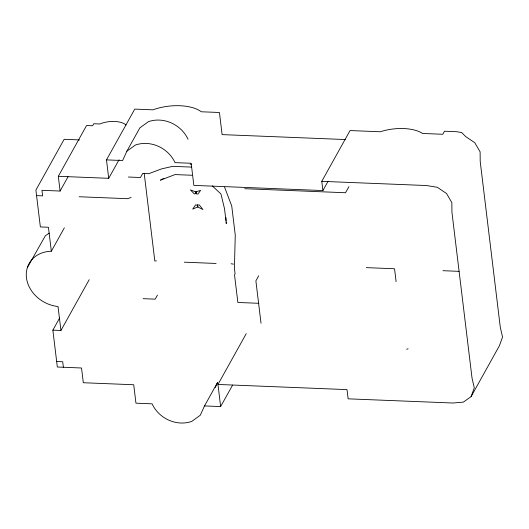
<?xml version="1.0" encoding="UTF-8"?>
<svg xmlns="http://www.w3.org/2000/svg" width="529" height="529" viewBox="0 0 529 529"><rect width="100%" height="100%" fill="white"/><g stroke="black" fill="none" stroke-linecap="round" stroke-linejoin="round"><path stroke-width="0.79" d="M59.632 318.002L52.867 330.156L57.33 367.02L81.526 367.992L83.311 382.731L133.725 384.748L135.953 403.184L152.088 403.825C158.839 418.426 176.302 426.724 191.729 421.434L200.26 415.252L204.511 405.928L220.639 406.57L217.961 384.451L347.011 389.615L348.128 398.833L452.976 403.025L463.358 402.119L471.121 396.578L474.288 387.83L472.033 378.109L451.938 212.228L451.845 202.594L446.529 193.508L437.338 187.292L426.632 185.54L321.784 181.341L322.902 190.559L193.852 185.395L191.174 163.276L175.039 162.634C168.288 148.034 150.825 139.735 135.398 145.025L126.867 151.208L122.616 160.532L106.488 159.89L108.716 178.319L58.309 176.302L60.094 191.048L41.95 190.321L42.618 195.849L36.567 195.611M215.224 387.592L217.512 382.566L204.511 405.928M58.309 176.302L86.571 125.518L92.621 125.763L93.752 123.733L99.802 123.971A17.986 8.49 -6.9 0 1 126.014 125.023M60.094 191.048L68.056 176.746M27.329 267.667L45.315 235.802L49.19 233.15M52.867 330.156L60.928 330.48L58.025 306.522A31.667 26.404 29.1 0 1 26.45 277.745A31.667 26.404 29.1 0 1 51.333 251.229L64.333 227.867M106.488 159.89L134.75 109.106L152.901 109.834A35.588 16.802 -6.9 0 1 201.291 111.771L219.436 112.498L222.114 134.611L345.411 139.544M108.716 178.319L119.071 159.725M126.867 151.208L139.874 127.846L148.398 121.663C163.825 116.373 181.288 124.672 188.046 139.272M60.928 330.48L89.196 279.696M157.45 295.096L155.189 299.156L143.095 298.673M258.714 275.788L255.884 280.866L261.022 323.259M321.784 181.341L350.046 130.557L380.291 131.767A33.234 15.685 -6.9 0 1 422.638 133.467L442.799 134.273L444.499 131.225L456.593 131.708L461.711 132.548L465.599 136.508L474.791 142.724L480.114 151.816L480.206 161.444L500.295 327.325L502.55 337.046L499.389 345.794L471.121 396.578M322.902 190.559L328.073 181.262M217.961 384.451L246.23 333.673M220.639 406.57L232.588 385.112M348.935 186.651L345.543 192.741L244.722 188.708M163.818 178.366L160.373 180.184L175.073 174.577L191.961 175.251M131.073 197.462L127.542 198.692L79.152 196.755M156.412 260.89L154.818 261.009L144.199 173.353M79.489 139.914L64.161 139.299L35.899 190.083L40.363 226.941L48.43 227.265L51.333 251.229M191.432 167.091L172.672 166.344L161.385 168.943L148.768 173.691L142.718 173.446L140.456 177.513L128.362 177.03M366.313 267.634L394.541 268.765L396.109 281.666M442.938 270.696L459.066 271.344M184.277 262.186L216.09 263.455M258.833 303.302L237.865 302.469L234.512 274.822L235.081 273.804L234.413 268.276L235.26 235.081L231.735 205.993L224.587 187.173M56.663 361.492L62.706 361.737L63.381 367.265M190.142 164.162L191.736 164.294M231.087 263.753L233.454 264.15M212.235 185.871L220.937 193.951L224.514 208.737L226.306 223.542L226.22 222.061M225.956 217.611L226.134 220.58M406.636 349.259A33.234 15.685 -6.9 0 1 408.097 348.803M196.147 192.027L196.14 193.898L195.684 192.007L200.61 190.288L197.945 194.11L195.472 193.548L194.368 193.964L190.374 189.878L196.147 192.027M197.482 204.948L197.482 206.819L202.938 209.524L199.254 204.882L196.887 205.252L195.677 204.736L192.708 209.114L197.939 206.839L197.482 204.948"/></g></svg>
